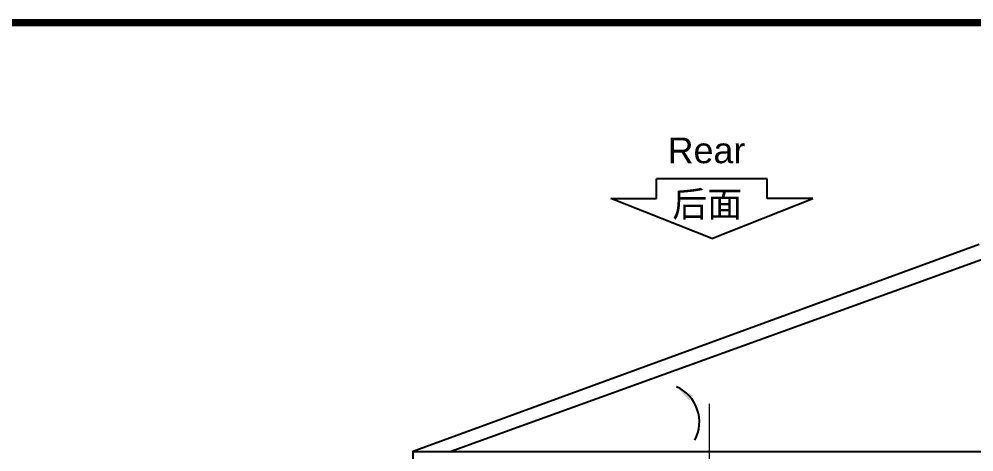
# Model space of a CAD drawing. Extents: x 81444 to 119867, y -54538 to -28747.
# Drawn here: x 83786 to 85050, y -34253 to -33680 of the extents above; entities that cross this region are included whole.
import ezdxf
from ezdxf.enums import TextEntityAlignment as Align
from ezdxf.lldxf.tags import DXFTag

# ---------------------------------------------------------------- set-up
doc = ezdxf.new("R2010")
doc.units = 0
doc.header["$LTSCALE"] = 100
doc.header["$MEASUREMENT"] = 0
for name, color, linetype in [('PANEL', 7, 'Continuous'), ('PARTS', 6, 'Continuous'), ('t', 1, 'Continuous')]:
    doc.layers.add(name, color=color, linetype=linetype)
doc.styles.add('HZ', font='arial.ttf', dxfattribs={"width": 0.7})
doc.styles.get("Standard").update_dxf_attribs({"font": ''})
doc.styles.get('Standard').set_extended_font_data('SimSun')
tags = doc.linetypes.add('CENTER', pattern=[2, 1.25, -0.25, 0.25, -0.25]).pattern_tags.tags
tags[10:11] = [DXFTag(74, 4), DXFTag(75, 0), DXFTag(340, '0'), DXFTag(46, 1.0), DXFTag(50, 0.0), DXFTag(44, 0.0), DXFTag(45, 0.0)]
tags[8:9] = [DXFTag(74, 4), DXFTag(75, 0), DXFTag(340, '0'), DXFTag(46, 1.0), DXFTag(50, 0.0), DXFTag(44, 0.0), DXFTag(45, 0.0)]
tags[6:7] = [DXFTag(74, 4), DXFTag(75, 0), DXFTag(340, '0'), DXFTag(46, 1.0), DXFTag(50, 0.0), DXFTag(44, 0.0), DXFTag(45, 0.0)]
tags[4:5] = [DXFTag(74, 4), DXFTag(75, 0), DXFTag(340, '0'), DXFTag(46, 1.0), DXFTag(50, 0.0), DXFTag(44, 0.0), DXFTag(45, 0.0)]
tags = doc.linetypes.add('HIDDEN', pattern=[0.375, 0.25, -0.125]).pattern_tags.tags
tags[6:7] = [DXFTag(74, 4), DXFTag(75, 0), DXFTag(340, '0'), DXFTag(46, 1.0), DXFTag(50, 0.0), DXFTag(44, 0.0), DXFTag(45, 0.0)]
tags[4:5] = [DXFTag(74, 4), DXFTag(75, 0), DXFTag(340, '0'), DXFTag(46, 1.0), DXFTag(50, 0.0), DXFTag(44, 0.0), DXFTag(45, 0.0)]

# ---------------------------------------------------------------- blocks, each defined once
blk = doc.blocks.new('图框')
at = {"layer": 't', "color": 7, "const_width": 9.62}
blk.add_lwpolyline([(4115.6, -3151.6), (4115.6, 0), (0, 0), (0, -3151.6)], close=True, dxfattribs=at)
at = {"color": 7, "flags": 8}
for tag, p, height in [('DWG.NAME:', (1381.6, -2910.4), 25), ('PROJECTNAME:', (3125.5, -2912.8), 24), ('PROJECTNAME：', (3339.1, -2913.1), 25), ('DWG.NO.:', (3128.2, -3030.4), 24), ('图纸编号', (3315.4, -3052.4), 24), ('FILENO.:', (3128.7, -3106.1), 24), ('文档号', (3317.7, -3124.1), 24)]:
    blk.add_attdef(tag, p, '', height=height, dxfattribs=at)
for tag, p in [('图纸名称:', (1377.8, -2965.9)), ('项目名称：', (3121.6, -2984.3)), ('项目名称：', (3325, -2984.3))]:
    blk.add_attdef(tag, text='', height=25, dxfattribs=at).set_placement(p, align=Align.BOTTOM_LEFT)
for tag, height, p in [('RENLIU', 24, (698.2, -2950.4)), ('SHUFENWANG', 24, (885.8, -2950.4)), ('FANGHOU', 24, (1069.7, -2950.4)), ('DANDANLI', 24, (1250, -2950.4)), ('A', 23, (59.9, -2974.9)), ('设计时间', 23, (213.9, -2974.9)), ('刘仁', 23, (698.2, -3002.2)), ('王姝芬', 23, (885.8, -3002.2)), ('侯方', 23, (1069.7, -3002.2)), ('李丹丹', 23, (1250, -3002.2)), ('#10STATIONONTROLCABINETCOVER', 30, (1777.9, -3017.2)), ('PAGEXOFX', 24, (3953.7, -3039.1)), ('REV.', 24, (59.4, -3063)), ('DATE', 24, (208.9, -3063)), ('DESCRIPTION', 24, (451.7, -3063)), ('PREPARED', 24, (698.2, -3063)), ('CHECKED', 24, (885.8, -3063)), ('SIGNED', 24, (1069.7, -3063)), ('APPROVED', 24, (1250, -3063)), ('图纸名称', 30, (1777.9, -3094.7)), ('第几页共几页', 24, (3953.7, -3114.1))]:
    blk.add_attdef(tag, text='', height=height, dxfattribs=at).set_placement(p, align=Align.MIDDLE)
at = {"color": 7, "width": 0.8, "flags": 8}
blk.add_attdef('HANGZHOUHOLLYSYSAUTOMATIONCO.,LTD.', text='', height=24, dxfattribs=at).set_placement((2770.1, -3045.7), align=Align.MIDDLE)

msp = doc.modelspace()

# ---------------------------------------------------------------- linework, layer by layer
at = {"color": 1, "linetype": 'CENTER', "lineweight": 20}
msp.add_line((84700.2, -35133.2), (84700.2, -34189.3), dxfattribs=at)
at = {"color": 7, "linetype": 'Continuous'}
for p, q in [((84307.3, -34253), (84307.3, -34271.5)), ((85094.7, -34253), (84307.3, -34253))]:
    msp.add_line(p, q, dxfattribs=at)
at = {"layer": 'PANEL', "linetype": 'HIDDEN'}
for p, q in [((85057.6, -33978.3), (84306.3, -34252.9)), ((85065.3, -33996.8), (84356.5, -34253))]:
    msp.add_line(p, q, dxfattribs=at)
at = {"layer": 'PANEL'}
msp.add_arc((84635.3, -34213.5), 51.5, 332.1889, 65.7191, dxfattribs=at)
at = {"layer": 'PANEL', "color": 0, "linetype": 'ByBlock'}
msp.add_solid([(84678.8, -34178.5), (84673.6, -34185.1), (84656.6, -34166.3)], dxfattribs=at)
at = {"layer": 'PARTS', "color": 7}
for p, q in [((84776.7, -33891.2), (84630, -33891.2)), ((84630, -33917.1), (84630, -33891.2)), ((84776.7, -33917.1), (84776.7, -33891.2)), ((84703.4, -33970.4), (84569.7, -33917.1)), ((84569.7, -33917.1), (84630, -33917.1)), ((84703.4, -33970.4), (84837, -33917.1)), ((84837, -33917.1), (84776.7, -33917.1))]:
    msp.add_line(p, q, dxfattribs=at)

# ---------------------------------------------------------------- block references
at = {"color": 1}
msp.add_blockref('图框', (81575, -33684.4), dxfattribs=at)

# ---------------------------------------------------------------- texts
at = {"color": 7, "style": 'HZ'}
for s, p in [('Rear', (84644.8, -33870.5)), ('后面', (84650.9, -33941.6))]:
    msp.add_text(s, height=34, dxfattribs=at).set_placement(p)

doc.saveas('drawing.dxf')
